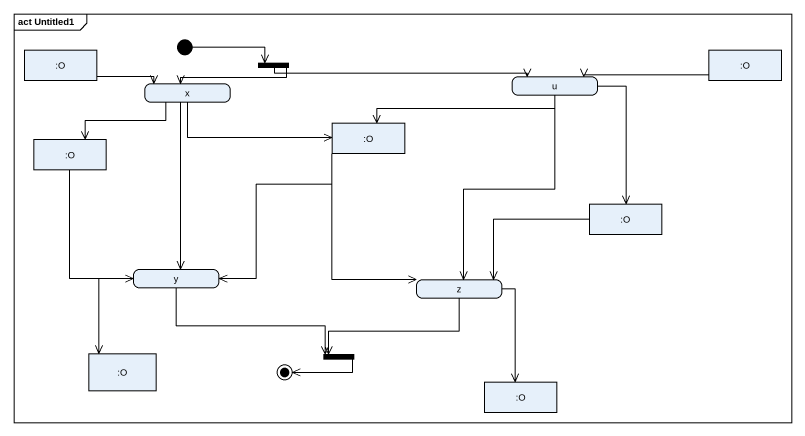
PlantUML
@startuml
mainframe act Untitled1
hide empty description
state ":O" as O_ <<object>>
state "x" as x_
state fork1 <<fork>>
state u
state ":O" as O__2 <<object>>
state ":O" as O__3 <<object>>
state ":O" as O__4 <<object>>
state ":O" as O__5 <<object>>
state y
state z
state ":O" as O__6 <<object>>
state fork2 <<join>>
state ":O" as O__7 <<object>>
[*] -right-> fork1
O_ -right-> x_
x_ -right-> O__3
x_ -left-> O__4
x_ --> y
fork1 -left-> x_
fork1 -right-> u
u -left-> O__3
u --> O__5
u --> z
O__2 -left-> u
O__3 --> y
O__3 --> z
O__4 --> y
O__5 -left-> z
y --> O__6
y -right-> fork2
z -left-> fork2
z --> O__7
fork2 -left-> [*]
@enduml
